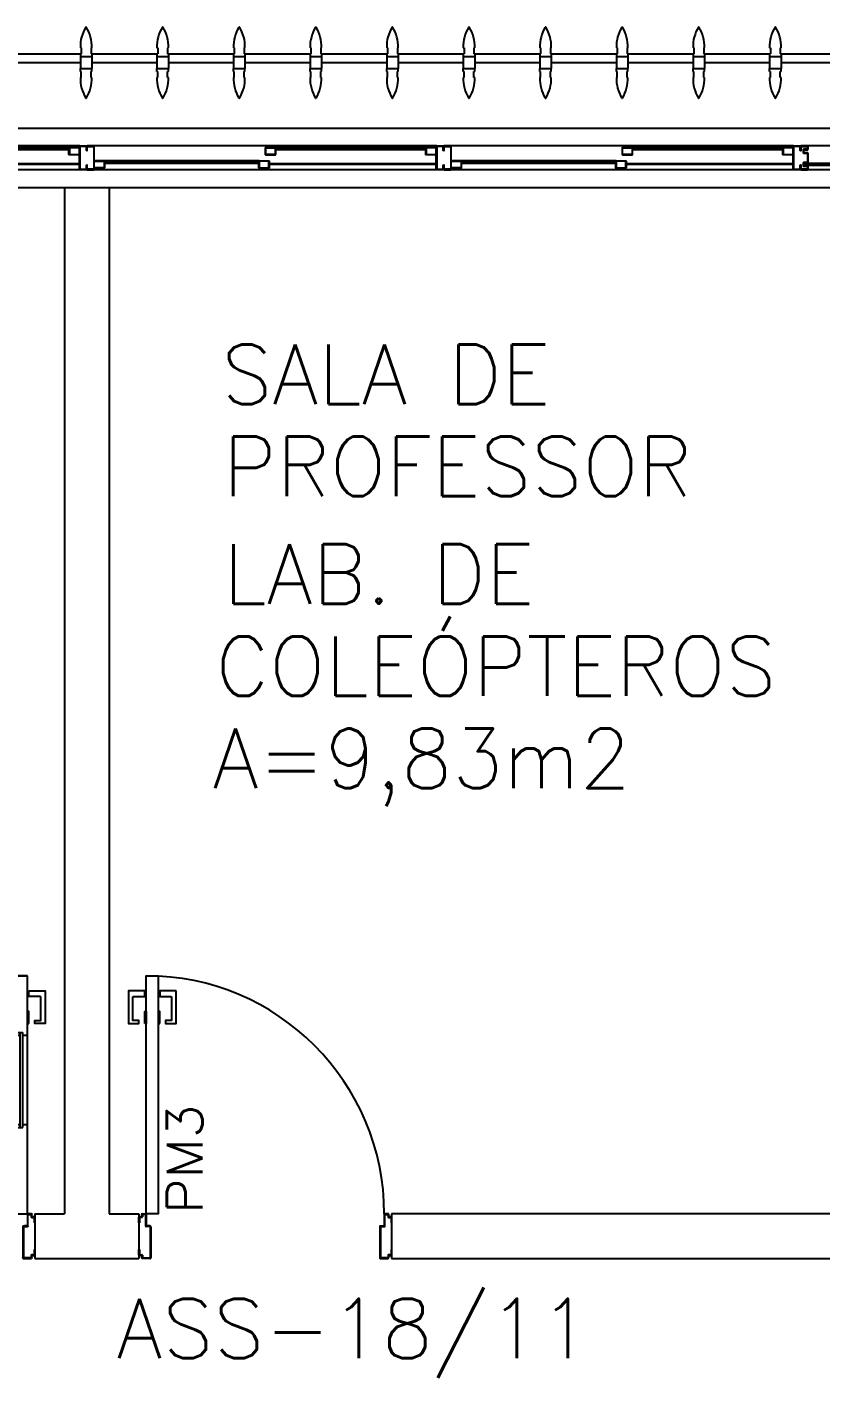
# Model space of a CAD drawing. Header units: millimetres. Extents: x 2046 to 2564, y 885 to 1120.
# Drawn here: x 2242.285 to 2244.954, y 933.7 to 938.242 of the extents above; entities that cross this region are included whole.
import ezdxf

# ---------------------------------------------------------------- set-up
doc = ezdxf.new("R2010")
doc.units = ezdxf.units.MM
doc.header["$LTSCALE"] = 10
for name, color, linetype in [('AR-ALV', 2, 'Continuous'), ('AR-BRISES', 2, 'Continuous'), ('AR-ESQ', 1, 'Continuous'), ('AR-PEITORIL', 1, 'Continuous'), ('AR-PORTA', 1, 'Continuous'), ('BR-PAINEL', 1, 'Continuous'), ('BR-SUPORTE', 1, 'Continuous'), ('DT-ESQ-CHAPA DOBRADA-V', 2, 'Continuous'), ('DT-ESQ-MARCO-V', 1, 'Continuous'), ('DT-ESQ-PERFIL CADEIRA-C', 2, 'Continuous'), ('DT-ESQ-PERFIL CADEIRA-V', 1, 'Continuous'), ('DT-ESQ-PERFIL U-C', 2, 'Continuous'), ('DT-ESQ-PERFIL U-V', 1, 'Continuous'), ('DT-ESQ-VIDRO-C', 2, 'Continuous'), ('DT-TXTMOD', 1, 'Continuous'), ('ENDEREÇO', 2, 'Continuous'), ('maçaneta', 1, 'Continuous'), ('mov', 1, 'Continuous'), ('PM-PERFIL U-C', 2, 'Continuous'), ('PM-TXT', 2, 'Continuous'), ('PM-VIDRO', 2, 'Continuous'), ('pm1', 2, 'Continuous'), ('pm2', 1, 'Continuous'), ('TEXTO', 2, 'Continuous'), ('Área', 2, 'Continuous')]:
    doc.layers.add(name, color=color, linetype=linetype)
doc.styles.add('S10', font='simplex.shx', dxfattribs={"height": 0.1})
doc.styles.add('S12', font='simplex.shx', dxfattribs={"width": 1.1, "height": 0.12})
doc.styles.add('UNB-100', font='simplex.shx', dxfattribs={"height": 0.2})
doc.styles.add('UNB1-100', font='simplex.shx', dxfattribs={"height": 0.2})

# ---------------------------------------------------------------- blocks, each defined once
blk = doc.blocks.new('BR-MODULO8')
at = {"layer": 'BR-PAINEL'}
for p, q in [((-4.3967, 0.27), (-4.3942, 0.27)), ((-4.3967, 0.25), (-4.3967, 0.24)), ((-4.3967, 0.25), (-4.3942, 0.25)), ((-4.3967, 0.24), (-4.3583, 0.24)), ((-4.3967, 0.24), (-4.3967, 0.2)), ((-4.3942, 0.27), (-4.3942, 0.25)), ((-4.3608, 0.27), (-4.3608, 0.25)), ((-4.3583, 0.27), (-4.3608, 0.27)), ((-4.3583, 0.25), (-4.3608, 0.25)), ((-4.3583, 0.25), (-4.3583, 0.24)), ((-4.3583, 0.24), (-4.3583, 0.2)), ((-4.1392, 0.27), (-4.1367, 0.27)), ((-4.1392, 0.25), (-4.1392, 0.24)), ((-4.1392, 0.25), (-4.1367, 0.25)), ((-4.1392, 0.24), (-4.1008, 0.24)), ((-4.1392, 0.24), (-4.1392, 0.2)), ((-4.1367, 0.27), (-4.1367, 0.25)), ((-4.1033, 0.27), (-4.1033, 0.25)), ((-4.1008, 0.27), (-4.1033, 0.27)), ((-4.1008, 0.25), (-4.1033, 0.25)), ((-4.1008, 0.25), (-4.1008, 0.24)), ((-4.1008, 0.24), (-4.1008, 0.2)), ((-3.8817, 0.27), (-3.8792, 0.27)), ((-3.8817, 0.25), (-3.8817, 0.24)), ((-3.8817, 0.25), (-3.8792, 0.25)), ((-3.8817, 0.24), (-3.8433, 0.24)), ((-3.8817, 0.24), (-3.8817, 0.2)), ((-3.8792, 0.27), (-3.8792, 0.25)), ((-3.8458, 0.27), (-3.8458, 0.25)), ((-3.8433, 0.27), (-3.8458, 0.27)), ((-3.8433, 0.25), (-3.8458, 0.25)), ((-3.8433, 0.25), (-3.8433, 0.24)), ((-3.8433, 0.24), (-3.8433, 0.2)), ((-3.6242, 0.27), (-3.6217, 0.27)), ((-3.6242, 0.25), (-3.6242, 0.24)), ((-3.6242, 0.25), (-3.6217, 0.25)), ((-3.6242, 0.24), (-3.5858, 0.24)), ((-3.6242, 0.24), (-3.6242, 0.2)), ((-3.6217, 0.27), (-3.6217, 0.25)), ((-3.5883, 0.27), (-3.5883, 0.25)), ((-3.5858, 0.27), (-3.5883, 0.27)), ((-3.5858, 0.25), (-3.5883, 0.25)), ((-3.5858, 0.25), (-3.5858, 0.24)), ((-3.5858, 0.24), (-3.5858, 0.2)), ((-3.3667, 0.27), (-3.3642, 0.27)), ((-3.3667, 0.25), (-3.3667, 0.24)), ((-3.3667, 0.25), (-3.3642, 0.25)), ((-3.3667, 0.24), (-3.3283, 0.24)), ((-3.3667, 0.24), (-3.3667, 0.2)), ((-3.3642, 0.27), (-3.3642, 0.25)), ((-3.3308, 0.27), (-3.3308, 0.25)), ((-3.3283, 0.27), (-3.3308, 0.27)), ((-3.3283, 0.25), (-3.3308, 0.25)), ((-3.3283, 0.25), (-3.3283, 0.24)), ((-3.3283, 0.24), (-3.3283, 0.2)), ((-3.1092, 0.27), (-3.1067, 0.27)), ((-3.1092, 0.25), (-3.1092, 0.24)), ((-3.1092, 0.25), (-3.1067, 0.25)), ((-3.1092, 0.24), (-3.0708, 0.24)), ((-3.1092, 0.24), (-3.1092, 0.2)), ((-3.1067, 0.27), (-3.1067, 0.25)), ((-3.0733, 0.27), (-3.0733, 0.25)), ((-3.0708, 0.27), (-3.0733, 0.27)), ((-3.0708, 0.25), (-3.0733, 0.25)), ((-3.0708, 0.25), (-3.0708, 0.24)), ((-3.0708, 0.24), (-3.0708, 0.2)), ((-2.8517, 0.27), (-2.8492, 0.27)), ((-2.8517, 0.25), (-2.8517, 0.24)), ((-2.8517, 0.25), (-2.8492, 0.25)), ((-2.8517, 0.24), (-2.8133, 0.24)), ((-2.8517, 0.24), (-2.8517, 0.2)), ((-2.8492, 0.27), (-2.8492, 0.25)), ((-2.8158, 0.27), (-2.8158, 0.25)), ((-2.8133, 0.27), (-2.8158, 0.27)), ((-2.8133, 0.25), (-2.8158, 0.25)), ((-2.8133, 0.25), (-2.8133, 0.24)), ((-2.8133, 0.24), (-2.8133, 0.2)), ((-2.5942, 0.27), (-2.5917, 0.27)), ((-2.5942, 0.25), (-2.5942, 0.24)), ((-2.5942, 0.25), (-2.5917, 0.25)), ((-2.5942, 0.24), (-2.5558, 0.24)), ((-2.5942, 0.24), (-2.5942, 0.2)), ((-2.5917, 0.27), (-2.5917, 0.25)), ((-2.5583, 0.27), (-2.5583, 0.25)), ((-2.5558, 0.27), (-2.5583, 0.27)), ((-2.5558, 0.25), (-2.5583, 0.25)), ((-2.5558, 0.25), (-2.5558, 0.24)), ((-2.5558, 0.24), (-2.5558, 0.2)), ((-2.3367, 0.27), (-2.3342, 0.27)), ((-2.3367, 0.25), (-2.3367, 0.24)), ((-2.3367, 0.25), (-2.3342, 0.25)), ((-2.3367, 0.24), (-2.2983, 0.24)), ((-2.3367, 0.24), (-2.3367, 0.2)), ((-2.3342, 0.27), (-2.3342, 0.25)), ((-2.3008, 0.27), (-2.3008, 0.25)), ((-2.2983, 0.27), (-2.3008, 0.27)), ((-2.2983, 0.25), (-2.3008, 0.25)), ((-2.2983, 0.25), (-2.2983, 0.24)), ((-2.2983, 0.24), (-2.2983, 0.2)), ((-2.0792, 0.27), (-2.0767, 0.27)), ((-2.0792, 0.25), (-2.0792, 0.24)), ((-2.0792, 0.25), (-2.0767, 0.25)), ((-2.0792, 0.24), (-2.0408, 0.24)), ((-2.0792, 0.24), (-2.0792, 0.2)), ((-2.0767, 0.27), (-2.0767, 0.25)), ((-2.0433, 0.27), (-2.0433, 0.25)), ((-2.0408, 0.27), (-2.0433, 0.27)), ((-2.0408, 0.25), (-2.0433, 0.25)), ((-2.0408, 0.25), (-2.0408, 0.24)), ((-2.0408, 0.24), (-2.0408, 0.2)), ((-4.3967, 0.2), (-4.3583, 0.2)), ((-4.3967, 0.19), (-4.3967, 0.2)), ((-4.3967, 0.19), (-4.3942, 0.19)), ((-4.3942, 0.17), (-4.3942, 0.19)), ((-4.3583, 0.19), (-4.3608, 0.19)), ((-4.3608, 0.17), (-4.3608, 0.19)), ((-4.3583, 0.19), (-4.3583, 0.2)), ((-4.1392, 0.2), (-4.1008, 0.2)), ((-4.1392, 0.19), (-4.1392, 0.2)), ((-4.1392, 0.19), (-4.1367, 0.19)), ((-4.1367, 0.17), (-4.1367, 0.19)), ((-4.1008, 0.19), (-4.1033, 0.19)), ((-4.1033, 0.17), (-4.1033, 0.19)), ((-4.1008, 0.19), (-4.1008, 0.2)), ((-3.8817, 0.2), (-3.8433, 0.2)), ((-3.8817, 0.19), (-3.8817, 0.2)), ((-3.8817, 0.19), (-3.8792, 0.19)), ((-3.8792, 0.17), (-3.8792, 0.19)), ((-3.8433, 0.19), (-3.8458, 0.19)), ((-3.8458, 0.17), (-3.8458, 0.19)), ((-3.8433, 0.19), (-3.8433, 0.2)), ((-3.6242, 0.2), (-3.5858, 0.2)), ((-3.6242, 0.19), (-3.6242, 0.2)), ((-3.6242, 0.19), (-3.6217, 0.19)), ((-3.6217, 0.17), (-3.6217, 0.19)), ((-3.5858, 0.19), (-3.5883, 0.19)), ((-3.5883, 0.17), (-3.5883, 0.19)), ((-3.5858, 0.19), (-3.5858, 0.2)), ((-3.3667, 0.2), (-3.3283, 0.2)), ((-3.3667, 0.19), (-3.3667, 0.2)), ((-3.3667, 0.19), (-3.3642, 0.19)), ((-3.3642, 0.17), (-3.3642, 0.19)), ((-3.3283, 0.19), (-3.3308, 0.19)), ((-3.3308, 0.17), (-3.3308, 0.19)), ((-3.3283, 0.19), (-3.3283, 0.2)), ((-3.1092, 0.2), (-3.0708, 0.2)), ((-3.1092, 0.19), (-3.1092, 0.2)), ((-3.1092, 0.19), (-3.1067, 0.19)), ((-3.1067, 0.17), (-3.1067, 0.19)), ((-3.0708, 0.19), (-3.0733, 0.19)), ((-3.0733, 0.17), (-3.0733, 0.19)), ((-3.0708, 0.19), (-3.0708, 0.2)), ((-2.8517, 0.2), (-2.8133, 0.2)), ((-2.8517, 0.19), (-2.8517, 0.2)), ((-2.8517, 0.19), (-2.8492, 0.19)), ((-2.8492, 0.17), (-2.8492, 0.19)), ((-2.8133, 0.19), (-2.8158, 0.19)), ((-2.8158, 0.17), (-2.8158, 0.19)), ((-2.8133, 0.19), (-2.8133, 0.2)), ((-2.5942, 0.2), (-2.5558, 0.2)), ((-2.5942, 0.19), (-2.5942, 0.2)), ((-2.5942, 0.19), (-2.5917, 0.19)), ((-2.5917, 0.17), (-2.5917, 0.19)), ((-2.5558, 0.19), (-2.5583, 0.19)), ((-2.5583, 0.17), (-2.5583, 0.19)), ((-2.5558, 0.19), (-2.5558, 0.2)), ((-2.3367, 0.2), (-2.2983, 0.2)), ((-2.3367, 0.19), (-2.3367, 0.2)), ((-2.3367, 0.19), (-2.3342, 0.19)), ((-2.3342, 0.17), (-2.3342, 0.19)), ((-2.2983, 0.19), (-2.3008, 0.19)), ((-2.3008, 0.17), (-2.3008, 0.19)), ((-2.2983, 0.19), (-2.2983, 0.2)), ((-2.0792, 0.2), (-2.0408, 0.2)), ((-2.0792, 0.19), (-2.0792, 0.2)), ((-2.0792, 0.19), (-2.0767, 0.19)), ((-2.0767, 0.17), (-2.0767, 0.19)), ((-2.0408, 0.19), (-2.0433, 0.19)), ((-2.0433, 0.17), (-2.0433, 0.19)), ((-2.0408, 0.19), (-2.0408, 0.2)), ((-4.3967, 0.17), (-4.3942, 0.17)), ((-4.3583, 0.17), (-4.3608, 0.17)), ((-4.1392, 0.17), (-4.1367, 0.17)), ((-4.1008, 0.17), (-4.1033, 0.17)), ((-3.8817, 0.17), (-3.8792, 0.17)), ((-3.8433, 0.17), (-3.8458, 0.17)), ((-3.6242, 0.17), (-3.6217, 0.17)), ((-3.5858, 0.17), (-3.5883, 0.17)), ((-3.3667, 0.17), (-3.3642, 0.17)), ((-3.3283, 0.17), (-3.3308, 0.17)), ((-3.1092, 0.17), (-3.1067, 0.17)), ((-3.0708, 0.17), (-3.0733, 0.17)), ((-2.8517, 0.17), (-2.8492, 0.17)), ((-2.8133, 0.17), (-2.8158, 0.17)), ((-2.5942, 0.17), (-2.5917, 0.17)), ((-2.5558, 0.17), (-2.5583, 0.17)), ((-2.3367, 0.17), (-2.3342, 0.17)), ((-2.2983, 0.17), (-2.3008, 0.17)), ((-2.0792, 0.17), (-2.0767, 0.17)), ((-2.0408, 0.17), (-2.0433, 0.17))]:
    blk.add_line(p, q, dxfattribs=at)
for centre, radius, start, end in [((-4.2717, 0.2739), 0.1251, 148.4721, 181.772), ((-4.3775, 0.3387), 0.001, 37.1012, 142.8988), ((-4.4833, 0.2739), 0.1251, 358.228, 31.5279), ((-4.0142, 0.2739), 0.1251, 148.4721, 181.772), ((-4.12, 0.3387), 0.001, 37.1012, 142.8988), ((-4.2258, 0.2739), 0.1251, 358.228, 31.5279), ((-3.7567, 0.2739), 0.1251, 148.4721, 181.772), ((-3.8625, 0.3387), 0.001, 37.1012, 142.8988), ((-3.9683, 0.2739), 0.1251, 358.228, 31.5279), ((-3.4992, 0.2739), 0.1251, 148.4721, 181.772), ((-3.605, 0.3387), 0.001, 37.1012, 142.8988), ((-3.7108, 0.2739), 0.1251, 358.228, 31.5279), ((-3.2417, 0.2739), 0.1251, 148.4721, 181.772), ((-3.3475, 0.3387), 0.001, 37.1012, 142.8988), ((-3.4533, 0.2739), 0.1251, 358.228, 31.5279), ((-2.9842, 0.2739), 0.1251, 148.4721, 181.772), ((-3.09, 0.3387), 0.001, 37.1012, 142.8988), ((-3.1958, 0.2739), 0.1251, 358.228, 31.5279), ((-2.7267, 0.2739), 0.1251, 148.4721, 181.772), ((-2.8325, 0.3387), 0.001, 37.1012, 142.8988), ((-2.9383, 0.2739), 0.1251, 358.228, 31.5279), ((-2.4692, 0.2739), 0.1251, 148.4721, 181.772), ((-2.575, 0.3387), 0.001, 37.1012, 142.8988), ((-2.6808, 0.2739), 0.1251, 358.228, 31.5279), ((-2.2117, 0.2739), 0.1251, 148.4721, 181.772), ((-2.3175, 0.3387), 0.001, 37.1012, 142.8988), ((-2.4233, 0.2739), 0.1251, 358.228, 31.5279), ((-1.9542, 0.2739), 0.1251, 148.4721, 181.772), ((-2.06, 0.3387), 0.001, 37.1012, 142.8988), ((-2.1658, 0.2739), 0.1251, 358.228, 31.5279), ((-4.2717, 0.1661), 0.1251, 178.228, 211.5279), ((-4.4833, 0.1661), 0.1251, 328.4721, 1.772), ((-4.0142, 0.1661), 0.1251, 178.228, 211.5279), ((-4.2258, 0.1661), 0.1251, 328.4721, 1.772), ((-3.7567, 0.1661), 0.1251, 178.228, 211.5279), ((-3.9683, 0.1661), 0.1251, 328.4721, 1.772), ((-3.4992, 0.1661), 0.1251, 178.228, 211.5279), ((-3.7108, 0.1661), 0.1251, 328.4721, 1.772), ((-3.2417, 0.1661), 0.1251, 178.228, 211.5279), ((-3.4533, 0.1661), 0.1251, 328.4721, 1.772), ((-2.9842, 0.1661), 0.1251, 178.228, 211.5279), ((-3.1958, 0.1661), 0.1251, 328.4721, 1.772), ((-2.7267, 0.1661), 0.1251, 178.228, 211.5279), ((-2.9383, 0.1661), 0.1251, 328.4721, 1.772), ((-2.4692, 0.1661), 0.1251, 178.228, 211.5279), ((-2.6808, 0.1661), 0.1251, 328.4721, 1.772), ((-2.2117, 0.1661), 0.1251, 178.228, 211.5279), ((-2.4233, 0.1661), 0.1251, 328.4721, 1.772), ((-1.9542, 0.1661), 0.1251, 178.228, 211.5279), ((-2.1658, 0.1661), 0.1251, 328.4721, 1.772), ((-4.3775, 0.1013), 0.001, 217.1012, 322.8988), ((-4.12, 0.1013), 0.001, 217.1012, 322.8988), ((-3.8625, 0.1013), 0.001, 217.1012, 322.8988), ((-3.605, 0.1013), 0.001, 217.1012, 322.8988), ((-3.3475, 0.1013), 0.001, 217.1012, 322.8988), ((-3.09, 0.1013), 0.001, 217.1012, 322.8988), ((-2.8325, 0.1013), 0.001, 217.1012, 322.8988), ((-2.575, 0.1013), 0.001, 217.1012, 322.8988), ((-2.3175, 0.1013), 0.001, 217.1012, 322.8988), ((-2.06, 0.1013), 0.001, 217.1012, 322.8988)]:
    blk.add_arc(centre, radius, start, end, dxfattribs=at)
at = {"layer": 'BR-SUPORTE'}
for p, q in [((-4.6158, 0.25), (-4.3942, 0.25)), ((-4.3583, 0.25), (-4.1367, 0.25)), ((-4.1008, 0.25), (-3.8792, 0.25)), ((-3.8433, 0.25), (-3.6217, 0.25)), ((-3.5858, 0.25), (-3.3642, 0.25)), ((-3.3283, 0.25), (-3.1067, 0.25)), ((-3.0708, 0.25), (-2.8492, 0.25)), ((-2.8133, 0.25), (-2.5917, 0.25)), ((-2.5558, 0.25), (-2.3342, 0.25)), ((-2.2983, 0.25), (-2.0767, 0.25)), ((-2.0408, 0.25), (-1.8192, 0.25)), ((-4.6158, 0.22), (-4.3967, 0.22)), ((-4.3583, 0.22), (-4.1392, 0.22)), ((-4.1008, 0.22), (-3.8817, 0.22)), ((-3.8433, 0.22), (-3.6242, 0.22)), ((-3.5858, 0.22), (-3.3667, 0.22)), ((-3.3283, 0.22), (-3.1092, 0.22)), ((-3.0708, 0.22), (-2.8517, 0.22)), ((-2.8133, 0.22), (-2.5942, 0.22)), ((-2.5558, 0.22), (-2.3367, 0.22)), ((-2.2983, 0.22), (-2.0792, 0.22)), ((-2.0408, 0.22), (-1.8217, 0.22))]:
    blk.add_line(p, q, dxfattribs=at)
blk = doc.blocks.new('EF23-P')
at = {"layer": 'DT-ESQ-CHAPA DOBRADA-V', "ltscale": 0.1}
for p, q in [((2, -0.077), (2.5615, -0.077)), ((2, -0.08), (2.5615, -0.08)), ((3.2, -0.077), (3.7615, -0.077)), ((3.2, -0.08), (3.7615, -0.08)), ((4.4, -0.077), (4.749, -0.077)), ((4.4, -0.08), (4.749, -0.08))]:
    blk.add_line(p, q, dxfattribs=at)
at = {"layer": 'DT-ESQ-MARCO-V', "ltscale": 0.1}
for p, q in [((1.3985, -0.06), (1.9515, -0.06)), ((1.3985, -0.14), (1.9515, -0.14))]:
    blk.add_line(p, q, dxfattribs=at)
at = {"layer": 'DT-ESQ-PERFIL CADEIRA-C', "ltscale": 0.1}
for p, q in [((2.5635, -0.0885), (2.61, -0.0885)), ((3.15, -0.0885), (3.1015, -0.0885)), ((3.7635, -0.0885), (3.81, -0.0885)), ((4.35, -0.0885), (4.3015, -0.0885)), ((2, -0.1335), (2.0485, -0.1335)), ((2.573, -0.1335), (2.5265, -0.1335)), ((3.2, -0.1335), (3.2485, -0.1335)), ((3.773, -0.1335), (3.7265, -0.1335)), ((4.4, -0.1335), (4.4485, -0.1335))]:
    blk.add_line(p, q, dxfattribs=at)
for points in [[(2.61, -0.087, -1), (2.61, -0.09), (2.5635, -0.09, -0.414214), (2.5615, -0.088), (2.5615, -0.067, -0.414214), (2.5635, -0.065), (2.595, -0.065, -0.414214), (2.5965, -0.0665), (2.5965, -0.087)], [(2.5965, -0.0885, -0.198913), (2.5954, -0.0881, -0.198913), (2.595, -0.087), (2.595, -0.067, 0.414214), (2.5945, -0.0665), (2.5635, -0.0665, 0.414214), (2.563, -0.067), (2.563, -0.088, 0.414214), (2.5635, -0.0885)], [(3.1015, -0.09), (3.15, -0.09), (3.15, -0.0885), (3.115, -0.0885, 0.198912), (3.1161, -0.0881, 0.198913), (3.1165, -0.087), (3.1165, -0.067, -0.414214), (3.117, -0.0665), (3.15, -0.0665), (3.15, -0.065), (3.1165, -0.065, 0.414214), (3.115, -0.0665), (3.115, -0.0785), (3.115, -0.08), (3.115, -0.087), (3.1015, -0.087, 1)], [(3.81, -0.087, -1), (3.81, -0.09), (3.7635, -0.09, -0.414214), (3.7615, -0.088), (3.7615, -0.067, -0.414214), (3.7635, -0.065), (3.795, -0.065, -0.414214), (3.7965, -0.0665), (3.7965, -0.087)], [(3.7965, -0.0885, -0.198913), (3.7954, -0.0881, -0.198913), (3.795, -0.087), (3.795, -0.067, 0.414214), (3.7945, -0.0665), (3.7635, -0.0665, 0.414214), (3.763, -0.067), (3.763, -0.088, 0.414214), (3.7635, -0.0885)], [(4.3015, -0.09), (4.35, -0.09), (4.35, -0.0885), (4.315, -0.0885, 0.198912), (4.3161, -0.0881, 0.198913), (4.3165, -0.087), (4.3165, -0.067, -0.414214), (4.317, -0.0665), (4.35, -0.0665), (4.35, -0.065), (4.3165, -0.065, 0.414214), (4.315, -0.0665), (4.315, -0.0785), (4.315, -0.08), (4.315, -0.087), (4.3015, -0.087, 1)], [(2.0485, -0.135), (2, -0.135), (2, -0.1335), (2.035, -0.1335, -0.198912), (2.0339, -0.1331, -0.198913), (2.0335, -0.132), (2.0335, -0.112, 0.414214), (2.033, -0.1115), (2, -0.1115), (2, -0.11), (2.0335, -0.11, -0.414214), (2.035, -0.1115), (2.035, -0.1235), (2.035, -0.125), (2.035, -0.132), (2.0485, -0.132, -1)], [(2.5265, -0.132, 1), (2.5265, -0.135), (2.573, -0.135, 0.414214), (2.575, -0.133), (2.575, -0.112, 0.414214), (2.573, -0.11), (2.5415, -0.11, 0.414214), (2.54, -0.1115), (2.54, -0.132)], [(2.54, -0.1335, 0.198913), (2.5411, -0.1331, 0.198913), (2.5415, -0.132), (2.5415, -0.112, -0.414214), (2.542, -0.1115), (2.573, -0.1115, -0.414214), (2.5735, -0.112), (2.5735, -0.133, -0.414214), (2.573, -0.1335)], [(3.2485, -0.135), (3.2, -0.135), (3.2, -0.1335), (3.235, -0.1335, -0.198912), (3.2339, -0.1331, -0.198913), (3.2335, -0.132), (3.2335, -0.112, 0.414214), (3.233, -0.1115), (3.2, -0.1115), (3.2, -0.11), (3.2335, -0.11, -0.414214), (3.235, -0.1115), (3.235, -0.1235), (3.235, -0.125), (3.235, -0.132), (3.2485, -0.132, -1)], [(3.7265, -0.132, 1), (3.7265, -0.135), (3.773, -0.135, 0.414214), (3.775, -0.133), (3.775, -0.112, 0.414214), (3.773, -0.11), (3.7415, -0.11, 0.414214), (3.74, -0.1115), (3.74, -0.132)], [(3.74, -0.1335, 0.198913), (3.7411, -0.1331, 0.198913), (3.7415, -0.132), (3.7415, -0.112, -0.414214), (3.742, -0.1115), (3.773, -0.1115, -0.414214), (3.7735, -0.112), (3.7735, -0.133, -0.414214), (3.773, -0.1335)], [(4.4485, -0.135), (4.4, -0.135), (4.4, -0.1335), (4.435, -0.1335, -0.198912), (4.4339, -0.1331, -0.198913), (4.4335, -0.132), (4.4335, -0.112, 0.414214), (4.433, -0.1115), (4.4, -0.1115), (4.4, -0.11), (4.4335, -0.11, -0.414214), (4.435, -0.1115), (4.435, -0.1235), (4.435, -0.125), (4.435, -0.132), (4.4485, -0.132, -1)]]:
    blk.add_lwpolyline(points, format="xyb", close=True, dxfattribs=at)
at = {"layer": 'DT-ESQ-PERFIL CADEIRA-V', "ltscale": 0.1}
for p, q in [((2.595, -0.09), (3.1015, -0.09)), ((3.795, -0.09), (4.3015, -0.09)), ((2.0485, -0.135), (2.5265, -0.135)), ((3.2485, -0.135), (3.7265, -0.135)), ((4.4485, -0.135), (4.714, -0.135))]:
    blk.add_line(p, q, dxfattribs=at)
at = {"layer": 'DT-ESQ-PERFIL U-C', "ltscale": 0.1}
for points in [[(1.95, -0.1285), (1.95, -0.1385, 0.414214), (1.9515, -0.14), (1.9735, -0.14, 0.414214), (1.975, -0.1385), (1.975, -0.125), (1.9735, -0.125), (1.9735, -0.138, -0.414214), (1.973, -0.1385), (1.952, -0.1385, -0.414214), (1.9515, -0.138), (1.9515, -0.1285), (1.9645, -0.1285, 0.414214), (1.966, -0.127), (1.966, -0.117, 0.414214), (1.9645, -0.1155), (1.9515, -0.1155), (1.9515, -0.0845), (1.9645, -0.0845, 0.414214), (1.966, -0.083), (1.966, -0.073, 0.414214), (1.9645, -0.0715), (1.9515, -0.0715), (1.9515, -0.062, -0.414214), (1.952, -0.0615), (1.973, -0.0615, -0.414214), (1.9735, -0.062), (1.9735, -0.075), (1.975, -0.075), (1.975, -0.0615, 0.414214), (1.9735, -0.06), (1.9515, -0.06, 0.414214), (1.95, -0.0615), (1.95, -0.0715, 0.414214), (1.9515, -0.073), (1.9645, -0.073), (1.9645, -0.083), (1.9515, -0.083), (1.9515, -0.083, 0.414214), (1.95, -0.0845), (1.95, -0.1155, 0.414214), (1.9515, -0.117), (1.9515, -0.117), (1.9645, -0.117), (1.9645, -0.127), (1.9515, -0.127, 0.414214)], [(1.975, -0.0615, -0.414214), (1.9765, -0.06), (1.9985, -0.06, -0.414214), (2, -0.0615), (2, -0.1385, -0.414214), (1.9985, -0.14), (1.9765, -0.14, -0.414214), (1.975, -0.1385), (1.975, -0.125), (1.9765, -0.125), (1.9765, -0.138, 0.414214), (1.977, -0.1385), (1.998, -0.1385, 0.414214), (1.9985, -0.138), (1.9985, -0.062, 0.414214), (1.998, -0.0615), (1.977, -0.0615, 0.414214), (1.9765, -0.062), (1.9765, -0.075), (1.975, -0.075)], [(3.175, -0.0615, 0.414214), (3.1735, -0.06), (3.1515, -0.06, 0.414214), (3.15, -0.0615), (3.15, -0.1385, 0.414214), (3.1515, -0.14), (3.1735, -0.14, 0.414214), (3.175, -0.1385), (3.175, -0.125), (3.1735, -0.125), (3.1735, -0.138, -0.414214), (3.173, -0.1385), (3.152, -0.1385, -0.414214), (3.1515, -0.138), (3.1515, -0.062, -0.414214), (3.152, -0.0615), (3.173, -0.0615, -0.414214), (3.1735, -0.062), (3.1735, -0.075), (3.175, -0.075)], [(3.175, -0.0615, -0.414214), (3.1765, -0.06), (3.1985, -0.06, -0.414214), (3.2, -0.0615), (3.2, -0.1385, -0.414214), (3.1985, -0.14), (3.1765, -0.14, -0.414214), (3.175, -0.1385), (3.175, -0.125), (3.1765, -0.125), (3.1765, -0.138, 0.414214), (3.177, -0.1385), (3.198, -0.1385, 0.414214), (3.1985, -0.138), (3.1985, -0.062, 0.414214), (3.198, -0.0615), (3.177, -0.0615, 0.414214), (3.1765, -0.062), (3.1765, -0.075), (3.175, -0.075)], [(4.375, -0.0615, 0.414214), (4.3735, -0.06), (4.3515, -0.06, 0.414214), (4.35, -0.0615), (4.35, -0.1385, 0.414214), (4.3515, -0.14), (4.3735, -0.14, 0.414214), (4.375, -0.1385), (4.375, -0.125), (4.3735, -0.125), (4.3735, -0.138, -0.414214), (4.373, -0.1385), (4.352, -0.1385, -0.414214), (4.3515, -0.138), (4.3515, -0.062, -0.414214), (4.352, -0.0615), (4.373, -0.0615, -0.414214), (4.3735, -0.062), (4.3735, -0.075), (4.375, -0.075)], [(4.375, -0.0615, -0.414214), (4.3765, -0.06), (4.3985, -0.06, -0.414214), (4.4, -0.0615), (4.4, -0.1385, -0.414214), (4.3985, -0.14), (4.3765, -0.14, -0.414214), (4.375, -0.1385), (4.375, -0.125), (4.3765, -0.125), (4.3765, -0.138, 0.414214), (4.377, -0.1385), (4.398, -0.1385, 0.414214), (4.3985, -0.138), (4.3985, -0.062, 0.414214), (4.398, -0.0615), (4.377, -0.0615, 0.414214), (4.3765, -0.062), (4.3765, -0.075), (4.375, -0.075)]]:
    blk.add_lwpolyline(points, format="xyb", close=True, dxfattribs=at)
at = {"layer": 'DT-ESQ-PERFIL U-V', "ltscale": 0.1}
for p, q in [((1.9985, -0.06), (3.1515, -0.06)), ((3.1985, -0.06), (4.3515, -0.06)), ((4.3985, -0.06), (5.1265, -0.06)), ((1.9985, -0.14), (3.1515, -0.14)), ((3.1985, -0.14), (4.3515, -0.14)), ((4.3985, -0.14), (5.1265, -0.14))]:
    blk.add_line(p, q, dxfattribs=at)
at = {"layer": 'DT-ESQ-VIDRO-C', "ltscale": 0.1}
for points in [[(1.9625, -0.081), (1.9625, -0.075), (1.3875, -0.075), (1.3875, -0.081)], [(3.1125, -0.085), (3.1125, -0.082), (2.599, -0.082), (2.599, -0.085)], [(4.3125, -0.085), (4.3125, -0.082), (3.799, -0.082), (3.799, -0.085)], [(2.038, -0.13), (2.038, -0.127), (2.537, -0.127), (2.537, -0.13)], [(3.238, -0.13), (3.238, -0.127), (3.737, -0.127), (3.737, -0.13)], [(4.438, -0.13), (4.438, -0.127), (4.7245, -0.127), (4.7245, -0.13)]]:
    blk.add_lwpolyline(points, close=True, dxfattribs=at)
at = {"layer": 'DT-TXTMOD', "ltscale": 0.1, "style": 'S10', "flags": 3}
for tag, p in [('M01', (0.025, -0.28)), ('M02', (0.3253, -0.28)), ('M03', (0.627, -0.28)), ('M04', (0.9288, -0.28)), ('M05', (1.2306, -0.28)), ('M06', (1.5323, -0.28)), ('M07', (1.8341, -0.28)), ('M08', (2.1359, -0.28)), ('M09', (2.4376, -0.28)), ('M10', (2.7394, -0.28)), ('M11', (3.0412, -0.28)), ('M12', (3.3429, -0.28)), ('M13', (3.6447, -0.28)), ('M14', (3.9464, -0.28)), ('M15', (4.2482, -0.28)), ('M16', (4.55, -0.28)), ('M17', (4.8517, -0.28))]:
    blk.add_attdef(tag, p, '', height=0.1, dxfattribs=at)
blk = doc.blocks.new('PM3')
at = {"layer": 'maçaneta'}
for points in [[(0.02, 0.825), (-0.035, 0.825), (-0.035, 0.715), (0, 0.715), (0, 0.725), (-0.02, 0.725), (-0.02, 0.8035, -0.414214), (-0.0185, 0.805), (0.02, 0.805)], [(0.125, 0.825), (0.07, 0.825), (0.07, 0.805), (0.1085, 0.805, -0.414214), (0.11, 0.8035), (0.11, 0.725), (0.09, 0.725), (0.09, 0.715), (0.125, 0.715)]]:
    blk.add_lwpolyline(points, format="xyb", close=True, dxfattribs=at)
for points in [[(0.02, 0.715), (0.02, 0.755), (0.025, 0.755), (0.025, 0.715)], [(0.07, 0.715), (0.07, 0.755), (0.065, 0.755), (0.065, 0.715)]]:
    blk.add_lwpolyline(points, close=True, dxfattribs=at)
at = {"layer": 'mov'}
blk.add_arc((0.025, 0.075), 0.8, 0, 90, dxfattribs=at)
at = {"layer": 'PM-PERFIL U-C'}
for p, q in [((0, 0.045), (0, 0.0635)), ((0.0015, 0.065), (0.01, 0.065)), ((0.002, 0.063), (0.002, 0.045)), ((0.0105, 0.063), (0.002, 0.063)), ((0.01, 0.065), (0.01, 0.0735)), ((0.0115, 0.075), (0.0235, 0.075)), ((0.012, 0.073), (0.012, 0.0645)), ((0.023, 0.073), (0.012, 0.073)), ((0.023, 0.0335), (0.023, 0.073)), ((0.025, 0.0735), (0.025, 0.034)), ((0.825, 0.0735), (0.825, 0.034)), ((0.8385, 0.075), (0.8265, 0.075)), ((0.827, 0.073), (0.838, 0.073)), ((0.827, 0.0335), (0.827, 0.073)), ((0.838, 0.073), (0.838, 0.0645)), ((0.8395, 0.063), (0.848, 0.063)), ((0.84, 0.065), (0.84, 0.0735)), ((0.8485, 0.065), (0.84, 0.065)), ((0.848, 0.063), (0.848, 0.045)), ((0.85, 0.045), (0.85, 0.0635)), ((0.002, 0.045), (0, 0.045)), ((0.038, 0.032), (0.0245, 0.032)), ((0.0385, 0.034), (0.025, 0.034)), ((0.038, 0.032), (0.038, -0.073)), ((0.04, 0.0325), (0.04, -0.0735)), ((0.81, 0.0325), (0.81, -0.0735)), ((0.8115, 0.034), (0.825, 0.034)), ((0.812, 0.032), (0.8255, 0.032)), ((0.812, 0.032), (0.812, -0.073)), ((0.848, 0.045), (0.85, 0.045)), ((0, -0.045), (0.002, -0.045)), ((0, -0.0635), (0, -0.045)), ((0.002, -0.045), (0.002, -0.063)), ((0.85, -0.045), (0.848, -0.045)), ((0.848, -0.045), (0.848, -0.063)), ((0.85, -0.0635), (0.85, -0.045)), ((0.01, -0.065), (0.0015, -0.065)), ((0.002, -0.063), (0.0105, -0.063)), ((0.01, -0.0735), (0.01, -0.065)), ((0.0385, -0.075), (0.0115, -0.075)), ((0.012, -0.0645), (0.012, -0.073)), ((0.012, -0.073), (0.038, -0.073)), ((0.8115, -0.075), (0.8385, -0.075)), ((0.838, -0.073), (0.812, -0.073)), ((0.838, -0.0645), (0.838, -0.073)), ((0.848, -0.063), (0.8395, -0.063)), ((0.84, -0.0735), (0.84, -0.065)), ((0.84, -0.065), (0.8485, -0.065))]:
    blk.add_line(p, q, dxfattribs=at)
for centre, start, end in [((0.0015, 0.0635), 90, 180), ((0.0115, 0.0735), 90, 180), ((0.0105, 0.0645), 270, 0), ((0.0235, 0.0735), 360, 90), ((0.8265, 0.0735), 90, 180), ((0.8395, 0.0645), 180, 270), ((0.8385, 0.0735), 0, 90), ((0.8485, 0.0635), 0, 90), ((0.0245, 0.0335), 180, 270), ((0.0385, 0.0325), 0, 90), ((0.8115, 0.0325), 90, 180), ((0.8255, 0.0335), 270, 0), ((0.0015, -0.0635), 180, 270), ((0.0115, -0.0735), 180, 270), ((0.0105, -0.0645), 0, 90), ((0.0385, -0.0735), 269.9386, 0), ((0.8115, -0.0735), 180, 270.0614), ((0.8395, -0.0645), 90, 180), ((0.8385, -0.0735), 270, 0), ((0.8485, -0.0635), 270, 0)]:
    blk.add_arc(centre, 0.0015, start, end, dxfattribs=at)
at = {"layer": 'pm1'}
blk.add_lwpolyline([(0.065, 0.875), (0.065, 0.075), (0.025, 0.075), (0.025, 0.875)], close=True, dxfattribs=at)
at = {"layer": 'PM-TXT', "style": 'S12', "width": 1.1}
blk.add_attdef('PM', (0.214, 0.075), '', height=0.12, rotation=90, dxfattribs=at)
blk = doc.blocks.new('PM3V')
at = {"layer": 'maçaneta'}
for points in [[(0.02, 0.9), (-0.035, 0.9), (-0.035, 0.79), (0, 0.79), (0, 0.8), (-0.02, 0.8), (-0.02, 0.8785, -0.414214), (-0.0185, 0.88), (0.02, 0.88)], [(0.125, 0.9), (0.07, 0.9), (0.07, 0.88), (0.1085, 0.88, -0.414214), (0.11, 0.8785), (0.11, 0.8), (0.09, 0.8), (0.09, 0.79), (0.125, 0.79)]]:
    blk.add_lwpolyline(points, format="xyb", close=True, dxfattribs=at)
for points in [[(0.02, 0.79), (0.02, 0.83), (0.025, 0.83), (0.025, 0.79)], [(0.07, 0.79), (0.07, 0.83), (0.065, 0.83), (0.065, 0.79)]]:
    blk.add_lwpolyline(points, close=True, dxfattribs=at)
at = {"layer": 'mov'}
blk.add_arc((0.025, 0.15), 0.8, 356.8472, 90, dxfattribs=at)
at = {"layer": 'PM-PERFIL U-C'}
for p, q in [((0, 0.12), (0, 0.1385)), ((0.0015, 0.14), (0.01, 0.14)), ((0.002, 0.138), (0.002, 0.12)), ((0.0105, 0.138), (0.002, 0.138)), ((0.01, 0.14), (0.01, 0.1485)), ((0.0115, 0.15), (0.0235, 0.15)), ((0.012, 0.148), (0.012, 0.1395)), ((0.023, 0.148), (0.012, 0.148)), ((0.023, 0.1085), (0.023, 0.148)), ((0.025, 0.1485), (0.025, 0.109)), ((0.825, 0.1485), (0.825, 0.109)), ((0.8385, 0.15), (0.8265, 0.15)), ((0.827, 0.148), (0.838, 0.148)), ((0.827, 0.1085), (0.827, 0.148)), ((0.838, 0.148), (0.838, 0.1395)), ((0.8395, 0.138), (0.848, 0.138)), ((0.84, 0.14), (0.84, 0.1485)), ((0.8485, 0.14), (0.84, 0.14)), ((0.848, 0.138), (0.848, 0.12)), ((0.85, 0.12), (0.85, 0.1385)), ((0.002, 0.12), (0, 0.12)), ((0.038, 0.107), (0.0245, 0.107)), ((0.0385, 0.109), (0.025, 0.109)), ((0.038, 0.107), (0.038, 0.002)), ((0.04, 0.1075), (0.04, 0.0015)), ((0.81, 0.1075), (0.81, 0.0015)), ((0.8115, 0.109), (0.825, 0.109)), ((0.812, 0.107), (0.8255, 0.107)), ((0.812, 0.107), (0.812, 0.002)), ((0.848, 0.12), (0.85, 0.12)), ((0, 0.03), (0.002, 0.03)), ((0, 0.0115), (0, 0.03)), ((0.01, 0.01), (0.0015, 0.01)), ((0.002, 0.03), (0.002, 0.012)), ((0.002, 0.012), (0.0105, 0.012)), ((0.01, 0.0015), (0.01, 0.01)), ((0.0385, 0), (0.0115, 0)), ((0.012, 0.0105), (0.012, 0.002)), ((0.012, 0.002), (0.038, 0.002)), ((0.8115, 0), (0.8385, 0)), ((0.838, 0.002), (0.812, 0.002)), ((0.838, 0.0105), (0.838, 0.002)), ((0.848, 0.012), (0.8395, 0.012)), ((0.84, 0.0015), (0.84, 0.01)), ((0.84, 0.01), (0.8485, 0.01)), ((0.85, 0.03), (0.848, 0.03)), ((0.848, 0.03), (0.848, 0.012)), ((0.85, 0.0115), (0.85, 0.03))]:
    blk.add_line(p, q, dxfattribs=at)
for centre, start, end in [((0.0015, 0.1385), 90, 180), ((0.0115, 0.1485), 90, 180), ((0.0105, 0.1395), 270, 0), ((0.0235, 0.1485), 360, 90), ((0.8265, 0.1485), 90, 180), ((0.8395, 0.1395), 180, 270), ((0.8385, 0.1485), 0, 90), ((0.8485, 0.1385), 0, 90), ((0.0245, 0.1085), 180, 270), ((0.0385, 0.1075), 0, 90), ((0.8115, 0.1075), 90, 180), ((0.8255, 0.1085), 270, 0), ((0.0015, 0.0115), 180, 270), ((0.0115, 0.0015), 180, 270), ((0.0105, 0.0105), 0, 90), ((0.0385, 0.0015), 269.9386, 0), ((0.8115, 0.0015), 180, 270.0614), ((0.8395, 0.0105), 90, 180), ((0.8385, 0.0015), 270, 0), ((0.8485, 0.0115), 270, 0)]:
    blk.add_arc(centre, 0.0015, start, end, dxfattribs=at)
at = {"layer": 'PM-VIDRO'}
for p, q in [((0.04, 0.45), (0.04, 0.75)), ((0.05, 0.75), (0.05, 0.45))]:
    blk.add_line(p, q, dxfattribs=at)
at = {"layer": 'pm1'}
for p, q in [((0.025, 0.95), (0.065, 0.95)), ((0.025, 0.75), (0.025, 0.95)), ((0.065, 0.95), (0.065, 0.76)), ((0.04, 0.75), (0.025, 0.75)), ((0.065, 0.76), (0.04, 0.76)), ((0.04, 0.75), (0.04, 0.76)), ((0.05, 0.76), (0.05, 0.75)), ((0.065, 0.75), (0.05, 0.75)), ((0.065, 0.76), (0.065, 0.75)), ((0.025, 0.15), (0.025, 0.45)), ((0.04, 0.45), (0.025, 0.45)), ((0.04, 0.44), (0.04, 0.45)), ((0.065, 0.44), (0.04, 0.44)), ((0.065, 0.45), (0.05, 0.45)), ((0.05, 0.45), (0.05, 0.44)), ((0.065, 0.45), (0.065, 0.44)), ((0.065, 0.44), (0.065, 0.15)), ((0.065, 0.15), (0.025, 0.15))]:
    blk.add_line(p, q, dxfattribs=at)
at = {"layer": 'pm2'}
for p, q in [((0.025, 0.45), (0.025, 0.75)), ((0.065, 0.75), (0.065, 0.45)), ((0.025, 0.15), (0.025, 0.109)), ((0.025, 0.109), (0.035, 0.109)), ((0.8252, 0.109), (0.8152, 0.109)), ((0.8152, 0), (0.8402, 0)), ((0.8402, 0.01), (0.8502, 0.01)), ((0.8402, 0), (0.8402, 0.01))]:
    blk.add_line(p, q, dxfattribs=at)
at = {"layer": 'PM-TXT', "style": 'S12', "width": 1.1}
blk.add_attdef('PM', (0.2053, 0.1161), '', height=0.12, rotation=90, dxfattribs=at)

msp = doc.modelspace()

# ---------------------------------------------------------------- linework, layer by layer
at = {"layer": 'AR-ALV'}
for p, q in [((2242.4109, 937.7024), (2242.4109, 934.2524)), ((2242.4109, 937.7024), (2242.5609, 937.7024)), ((2242.5609, 937.7024), (2242.5609, 934.2524)), ((2242.3109, 934.2524), (2242.3109, 934.1024)), ((2242.3109, 934.2524), (2242.4109, 934.2524)), ((2242.5609, 934.2524), (2242.6609, 934.2524)), ((2242.6609, 934.2524), (2242.6609, 934.1024)), ((2245.4109, 934.2524), (2243.5109, 934.2524)), ((2243.5109, 934.2524), (2243.5109, 934.1024)), ((2242.3109, 934.1024), (2242.6609, 934.1024)), ((2243.5109, 934.1024), (2247.4609, 934.1024))]:
    msp.add_line(p, q, dxfattribs=at)
at = {"layer": 'AR-PEITORIL'}
for p, q in [((2241.7109, 937.9024), (2246.8609, 937.9024)), ((2241.7109, 937.7024), (2246.8609, 937.7024))]:
    msp.add_line(p, q, dxfattribs=at)

# ---------------------------------------------------------------- block references
at = {"layer": 'AR-BRISES'}
msp.add_blockref('BR-MODULO8', (2246.8609, 937.9024), dxfattribs=at)
at = {"layer": 'AR-ESQ', "rotation": 180}
msp.add_blockref('EF23-P', (2246.8609, 937.7024), dxfattribs=at)
at = {"layer": 'AR-PORTA'}
ref = msp.add_blockref('PM3V', (2242.3109, 934.1024), dxfattribs=dict(at, xscale=-1))
ref.add_attrib('PM', 'PM3V', (2242.2256, 934.2185), dxfattribs={"layer": 'PM-TXT', "height": 0.12, "rotation": 90, "style": 'S12', "width": 1.1})
msp.add_blockref('PM3', (2242.6609, 934.1774), dxfattribs=at).add_auto_attribs({'PM': 'PM3'})

# ---------------------------------------------------------------- texts
at = {"layer": 'ENDEREÇO', "style": 'UNB1-100'}
msp.add_text('ASS-18/11', height=0.2, dxfattribs=at).set_placement((2242.5861, 933.7671))
at = {"layer": 'TEXTO', "style": 'UNB-100'}
for s, p in [('SALA DE', (2242.9383, 936.9745)), ('PROFESSOR', (2242.9436, 936.665)), ('LAB. DE', (2242.945, 936.3032)), ('COLEÓPTEROS', (2242.919, 935.9936))]:
    msp.add_text(s, height=0.2, dxfattribs=at).set_placement(p)
at = {"layer": 'Área', "style": 'UNB-100'}
msp.add_text('A=9,83m2', height=0.2, dxfattribs=at).set_placement((2242.9091, 935.6838))

doc.saveas('drawing.dxf')
